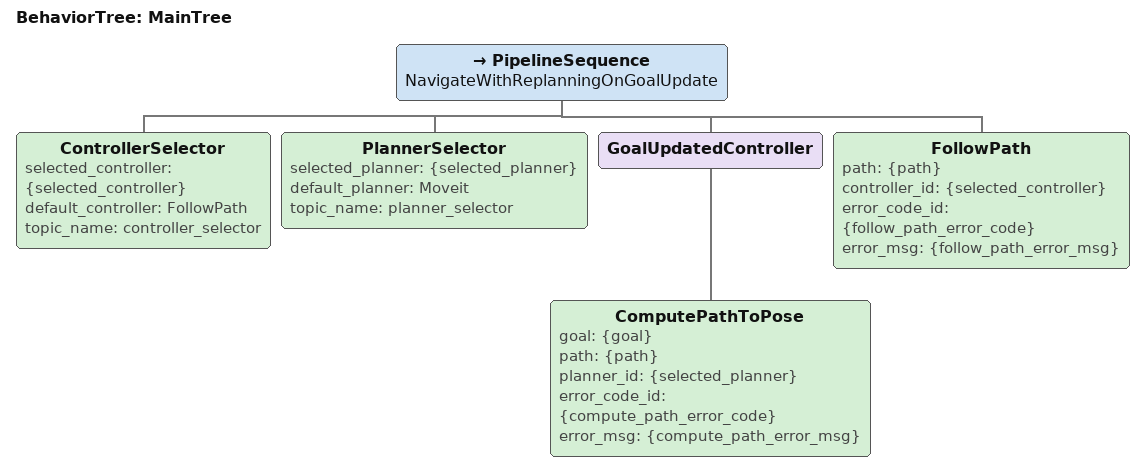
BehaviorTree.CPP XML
<root BTCPP_format="4" main_tree_to_execute="MainTree">
  <BehaviorTree ID="MainTree">
    <PipelineSequence name="NavigateWithReplanningOnGoalUpdate">
      <ControllerSelector selected_controller="{selected_controller}"
                          default_controller="FollowPath"
                          topic_name="controller_selector"/>
      <PlannerSelector selected_planner="{selected_planner}"
                       default_planner="Moveit"
                       topic_name="planner_selector"/>

      <GoalUpdatedController>
        <ComputePathToPose goal="{goal}"
                           path="{path}"
                           planner_id="{selected_planner}"
                           error_code_id="{compute_path_error_code}"
                           error_msg="{compute_path_error_msg}"/>
      </GoalUpdatedController>

      <FollowPath path="{path}"
                  controller_id="{selected_controller}"
                  error_code_id="{follow_path_error_code}"
                  error_msg="{follow_path_error_msg}"/>
    </PipelineSequence>
  </BehaviorTree>
</root>
